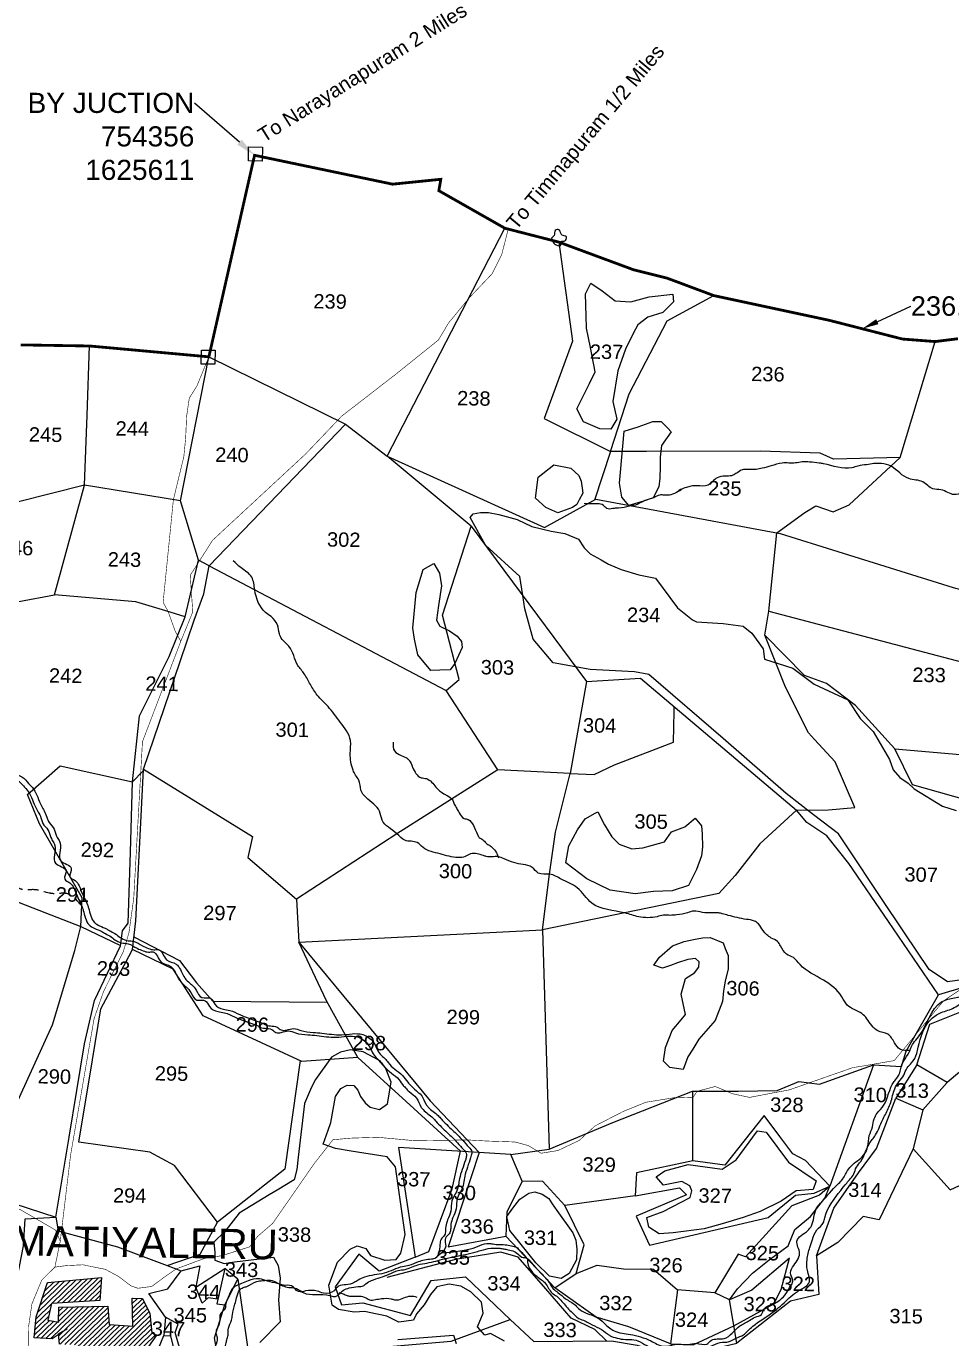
# Model space of a CAD drawing. Header units: feet. Extents: x 744893 to 763303, y 1620064 to 1627037.
# Drawn here: x 753990 to 755602, y 1623541 to 1625827 of the extents above; entities that cross this region are included whole.
import ezdxf
from ezdxf import colors
from ezdxf.entities.mleader import LeaderData, LeaderLine
from ezdxf.enums import TextEntityAlignment as Align
from ezdxf.math import Vec2, Vec3

# ---------------------------------------------------------------- set-up
doc = ezdxf.new("R2010")
doc.units = ezdxf.units.FT
doc.header["$LTSCALE"] = 15
doc.header["$MEASUREMENT"] = 0
doc.linetypes.add('HIDDEN2', pattern=[0.1875, 0.125, -0.0625])
for name, color, linetype in [('CRDS STONES', 7, 'Continuous'), ('HILL', 17, 'Continuous'), ('PLOT', 7, 'Continuous'), ('PLOT NO', 7, 'Continuous'), ('ROADS', 6, 'Continuous'), ('TANKS-STREAM', 4, 'Continuous'), ('VILLAGE', 30, 'Continuous'), ('VILLAGE STONES', 240, 'Continuous')]:
    doc.layers.add(name, color=color, linetype=linetype)
doc.layers.add('VILLAGE BOUNDRY', color=5, linetype='HIDDEN2', lineweight=100)
doc.styles.get("Standard").update_dxf_attribs({"font": 'arial.ttf'})
doc.linetypes.add('DOTS', pattern='A,1e-06,-3,["●",Standard,S=3,R=0,X=-1.25,Y=-1.25],-3', length=6.000001)

msp = doc.modelspace()

# ---------------------------------------------------------------- hatches: boundary and pattern name
at = {"layer": 'VILLAGE'}
h = msp.add_hatch(dxfattribs=at)
h.set_pattern_fill('ANSI31', color=256, scale=48.840673, angle=-0.9054, style=0)
h.set_pattern_definition([(44.09460227, (-7660.5757, 49417.927), (-4.24819309, 4.384621666), [])])
h.paths.add_polyline_path([(754202.5, 1623527.3), (754216.6, 1623547.1), (754208.4, 1623551.2), (754204.8, 1623585.1), (754191.8, 1623610.8), (754174.1, 1623611.5), (754175, 1623563.1), (754134.2, 1623565.9), (754131.9, 1623597.9), (754046.1, 1623595.8), (754045.8, 1623570.1), (754027.2, 1623573.3), (754033.7, 1623602.4), (754117.9, 1623607.6), (754120.6, 1623647.7), (754026.6, 1623638.7), (754006.9, 1623578.9), (754003.5, 1623542.8), (754034.8, 1623540.7), (754045.8, 1623548.2), (754045.7, 1623549.8), (754060.8, 1623558.5), (754045.8, 1623548.2), (754047.6, 1623531.6), (754074.7, 1623530.2), (754075, 1623484.9), (754181.2, 1623477.1)])

# ---------------------------------------------------------------- linework, layer by layer
at = {"layer": 'HILL'}
for points in [[(754973.1, 1625380), (754993.1, 1625366.1), (755015.3, 1625348.8), (755043.1, 1625347.3), (755074.9, 1625356), (755116, 1625360.3), (755117.4, 1625347.1), (755098.6, 1625328.9), (755072.2, 1625320.6), (755055, 1625307.2), (755047.1, 1625292.1), (755033.6, 1625265), (755020.4, 1625227.2), (755011.4, 1625173.8), (755018.5, 1625142.6), (755007.9, 1625125.3), (754988.8, 1625126.2), (754960.5, 1625138.1), (754948.9, 1625160.6), (754970.9, 1625205.1), (754981, 1625225.5), (754972.4, 1625267.8), (754965.6, 1625301.6), (754965.1, 1625322.2), (754964.1, 1625361.1), (754973.1, 1625380)], [(755023.2, 1625031.5), (755029, 1625096), (755031.3, 1625121.7), (755055.7, 1625129.2), (755081.3, 1625138.5), (755095.7, 1625138.9), (755107.2, 1625127.1), (755113.3, 1625120.8), (755096.4, 1625097), (755094, 1625076.4), (755093.8, 1625060.6), (755093.5, 1625040), (755091.9, 1625024.9), (755081.7, 1625005.6), (755064.7, 1624999.8), (755039.4, 1624992.5), (755026.9, 1625006.7), (755023.2, 1625031.5)], [(754876.5, 1625005.2), (754881.6, 1625041.9), (754908.7, 1625063.1), (754938.1, 1625057.5), (754952.1, 1625044.8), (754956.5, 1625035.1), (754958, 1625022.6), (754959, 1625014.2), (754953.1, 1625002.3), (754949, 1624993.9), (754941, 1624988.8), (754915.4, 1624979.6), (754894.6, 1624989.1), (754876.5, 1625005.2)], [(754763.1, 1624971.4), (754767.9, 1624977.9), (754781.1, 1624980), (754794.7, 1624980.2), (754813.1, 1624977), (754844.6, 1624968.3), (754870.5, 1624955.7), (754904, 1624947.8), (754928, 1624943.7), (754951.4, 1624933.7), (754961.8, 1624918.9), (754972.2, 1624908.2), (754991.2, 1624897.7), (755004.2, 1624890.3), (755025.8, 1624880.7), (755056.7, 1624871.5), (755085.8, 1624865.8), (755123.9, 1624814.1), (755150.3, 1624793.5), (755157.4, 1624790), (755204, 1624786.8), (755238.7, 1624782.2), (755253.4, 1624770.2), (755273.3, 1624742.7), (755275.8, 1624725), (755325.2, 1624709.3), (755362.1, 1624681.1), (755421, 1624654.2), (755442.6, 1624621.6), (755465.2, 1624598.6), (755493.3, 1624550.1), (755499.9, 1624532.2), (755511.7, 1624518.6), (755525.8, 1624508.5), (755536.4, 1624499), (755586, 1624468.7), (755609.6, 1624461.2)], [(755620.2, 1624166.2), (755594.3, 1624162.8), (755562.6, 1624184.3), (755519.9, 1624248), (755477.5, 1624311.3), (755420.8, 1624395.9), (755404.4, 1624420.4), (755361.4, 1624453.7), (755313.7, 1624490.7), (755203.5, 1624586.3), (755074.5, 1624698.1), (755049, 1624702.5), (754971.8, 1624706.5), (754907.4, 1624718.6), (754872.7, 1624759.7), (754858.1, 1624812.2), (754854.5, 1624835.5), (754849.3, 1624868.9), (754789.4, 1624923.2), (754763.1, 1624971.4)], [(754663.3, 1624778.9), (754668.9, 1624841.1), (754681.3, 1624881.2), (754699.8, 1624891.6), (754709.3, 1624874.8), (754713, 1624852.6), (754707.8, 1624818), (754704.1, 1624792.6), (754710.3, 1624782.4), (754727.1, 1624774.1), (754740.3, 1624765.1), (754747.9, 1624755.4), (754749.2, 1624744.8), (754736.3, 1624717), (754728.3, 1624706.3), (754710.1, 1624705.6), (754694.4, 1624705), (754671.8, 1624732.4), (754665.7, 1624759.5), (754663.3, 1624778.9)], [(754929.8, 1624370.1), (754935.1, 1624399.6), (754950.2, 1624427.4), (754963.5, 1624446.6), (754980.7, 1624456.5), (754985.2, 1624459.1), (754997, 1624436), (755009.7, 1624415.5), (755022.4, 1624402.3), (755044.6, 1624394.6), (755063.8, 1624396.4), (755080.9, 1624401), (755101.3, 1624406.3), (755113.8, 1624423.7), (755136.7, 1624432.6), (755154.8, 1624447.8), (755166.1, 1624434.2), (755167, 1624420), (755167.8, 1624398.1), (755166, 1624381.9), (755157.5, 1624358.1), (755143.2, 1624330.7), (755115, 1624321.3), (755082.1, 1624320.2), (755050.4, 1624315.9), (755007, 1624322.6), (754966.3, 1624341.9), (754929.8, 1624370.1)], [(755082.9, 1624191.8), (755092.7, 1624205.9), (755115.6, 1624225.6), (755135.5, 1624232.9), (755152, 1624236.3), (755167.7, 1624239.5), (755181.2, 1624239.9), (755203.8, 1624230.8), (755207.3, 1624220.8), (755212.2, 1624208.7), (755212.5, 1624185.4), (755207.5, 1624163.9), (755204.3, 1624146.8), (755202.5, 1624128.2), (755189.6, 1624095.6), (755161.3, 1624063), (755150.8, 1624045.6), (755142.1, 1624031.9), (755133.8, 1624010.1), (755110.8, 1624013.4), (755099.6, 1624024.5), (755103.3, 1624048.2), (755114.7, 1624078), (755130.4, 1624096.7), (755138, 1624105.8), (755130.4, 1624141), (755138.1, 1624168.3), (755154, 1624178.6), (755161.4, 1624188.4), (755161.9, 1624197.5), (755155.5, 1624203.1), (755142.3, 1624201.8), (755123.9, 1624195.5), (755111.8, 1624191.3), (755098.2, 1624186.4), (755082.9, 1624191.8)], [(754822.8, 1623536.6), (754798.1, 1623550.3), (754788.6, 1623547.4), (754775.5, 1623561.8), (754785.8, 1623585.3), (754782.8, 1623604.4), (754764.1, 1623622.7), (754746.8, 1623632.7), (754726.3, 1623636), (754715.4, 1623633.8), (754705.1, 1623631.6), (754694.1, 1623618.1), (754682.6, 1623599.9), (754669.4, 1623584.2), (754664.4, 1623573.4), (754638.9, 1623569.9), (754617.9, 1623580.2), (754586.7, 1623586.7), (754579.5, 1623588.2), (754560.7, 1623587.4), (754533.7, 1623592), (754522.3, 1623599.5), (754516.8, 1623634.2), (754532, 1623674.2), (754553.7, 1623697.1), (754565.9, 1623702.6), (754580.9, 1623698.2), (754589.5, 1623686), (754614.1, 1623677.8), (754634, 1623679.2), (754642.3, 1623690), (754649.5, 1623722.7), (754639.3, 1623795.5), (754633.1, 1623840.7), (754618.3, 1623857.7), (754555.9, 1623867.8), (754528.3, 1623872.3), (754506.6, 1623880.2), (754515.3, 1623904.1), (754520.4, 1623917.9), (754528.6, 1623962.9), (754537.6, 1623976.6), (754548.5, 1623982.9), (754560.4, 1623982), (754567.3, 1623973.8), (754571.9, 1623963.2), (754580.2, 1623951.9), (754588.5, 1623944.4), (754604.7, 1623940.1), (754618.7, 1623950), (754625.4, 1623988.1), (754615.5, 1624012.8), (754604.1, 1624026), (754576.5, 1624040.5), (754554.2, 1624044.3), (754536.9, 1624040.2), (754521.2, 1624031.3), (754493.2, 1623992.5), (754486.6, 1623979.1), (754474.6, 1623950.9), (754463.4, 1623857.2), (754460.9, 1623835.9), (754456.3, 1623817.9), (754426.8, 1623800), (754412.8, 1623791.5), (754360.5, 1623759.7), (754335.7, 1623727.6), (754316.5, 1623709), (754317.9, 1623691.1), (754318.2, 1623677.6), (754334.3, 1623672), (754352.2, 1623674.9), (754396.1, 1623680.2), (754420.3, 1623683.1), (754420.3, 1623683.1), (754428.4, 1623668.8), (754431.8, 1623646.6), (754429.1, 1623608.9), (754431.7, 1623570.5), (754396.5, 1623534.5)], [(755099.6, 1623808.7), (755086.9, 1623823.1), (755102, 1623833.5), (755142.7, 1623844.3), (755202.2, 1623836.2), (755226.4, 1623852.6), (755263.4, 1623903.1), (755278.8, 1623900.8), (755317.3, 1623848.7), (755365.8, 1623815.9), (755360.7, 1623801.2), (755331, 1623798.8), (755305, 1623780.7), (755268.2, 1623762.5), (755238.7, 1623751.9), (755201.7, 1623741.4), (755170.4, 1623732.2), (755116.4, 1623725.4), (755092.3, 1623723.7), (755074.4, 1623735.3), (755070.9, 1623752.4), (755099.3, 1623762.7), (755146, 1623786.9), (755149.3, 1623798.8), (755145.7, 1623807.5), (755131.6, 1623814.9), (755099.6, 1623808.7)], [(754849.4, 1623784.3), (754865.1, 1623794.4), (754875.5, 1623796.9), (754888.4, 1623793), (754899.9, 1623785.5), (754906, 1623776.2), (754913.7, 1623764.4), (754942.1, 1623725.7), (754947.2, 1623712.4), (754948.6, 1623696.8), (754948, 1623678.5), (754935.3, 1623654.5), (754921.6, 1623646.1), (754901.1, 1623650.1), (754877.5, 1623673), (754849.2, 1623707.9), (754831.8, 1623729.4), (754826.7, 1623754.2), (754837.5, 1623768.5), (754849.4, 1623784.3)], [(754636.7, 1623539.4), (754734.2, 1623547.4), (754738.5, 1623532.7)]]:
    msp.add_lwpolyline(points, dxfattribs=at)
at = {"layer": 'PLOT'}
for points in [[(754618.3, 1625078.4), (754823.5, 1625475.4)], [(754917.4, 1625451.3), (754941.2, 1625278.8), (754891.9, 1625143.9), (755007.2, 1625086.7)], [(754258.1, 1625000.6), (754091.2, 1625028), (753917.9, 1624984.5), (753827.5, 1624990.5), (753848.4, 1625056.7), (753772.4, 1625079.5), (753683.5, 1625094.6), (753536.9, 1625125.4), (753391.5, 1625108.9), (753387.6, 1625022.7), (753282.8, 1625087.7), (753112.5, 1625128.8), (752770.3, 1625159.9), (752720, 1625164.4), (752719.5, 1625121.1), (752586.5, 1625134.7), (752516.5, 1625141.9), (752442.5, 1625029.6), (752208.9, 1625044.5), (752060.6, 1625150.8), (752071.3, 1625186.1), (752123.4, 1625230.5), (752171.8, 1625418.5)], [(754307.7, 1625251.4), (754545.6, 1625134.3), (754618.3, 1625078.4), (754892.7, 1624954.4), (754981.7, 1625003.2), (755303.3, 1624943.5), (755604.3, 1624849.4), (755962.5, 1624751.5), (755970.2, 1624678.4), (756055, 1624699.9), (756088, 1624742.5), (756166.9, 1624748.3), (756214.6, 1624962), (756391.5, 1624981), (756380.7, 1625144.6), (756345.7, 1625399.6)], [(755512.2, 1625075.9), (755395.8, 1625073), (755372.8, 1625083.6), (755268.8, 1625087), (755069.9, 1625086.7), (755007.2, 1625086.7), (755040.1, 1625186.9), (755106.4, 1625314), (755187.4, 1625358.1)], [(754095.7, 1625149.9), (754099.9, 1625270.3)], [(755297.4, 1624944.6), (755346.3, 1624980.2), (755365.1, 1624991.6), (755395.2, 1624981.6), (755423.1, 1624993.7), (755512.2, 1625075.9), (755573.2, 1625278)], [(754234.9, 1623668.8), (754292.7, 1623688.5), (754322.8, 1623744.2), (754247.8, 1623843), (754205, 1623866.1), (754081.4, 1623883.3), (754104.7, 1624026.6), (754119.2, 1624115.9), (754168.2, 1624206.8), (754174.8, 1624219), (754180.2, 1624268.7), (754190.1, 1624463.1), (754193.7, 1624533), (754257.7, 1624720.9), (754282.2, 1624792.7), (754298.9, 1624838.5), (754308.3, 1624887.5), (754289.8, 1624897.2), (754258.1, 1625000.6), (754307.7, 1625251.4)], [(754091.2, 1625028), (754095.7, 1625149.9)], [(754545.6, 1625134.3), (754308.3, 1624887.5), (754721.1, 1624669.9), (754743.5, 1624689.2), (754714.6, 1624801.3), (754764.6, 1624956.7)], [(754764.6, 1624956.7), (754618.3, 1625078.4)], [(755007.2, 1625086.7), (754979.4, 1625001.9)], [(754038.5, 1624837), (754091.2, 1625028)], [(753917.9, 1624984.5), (753914.1, 1624813.5), (754038.5, 1624837)], [(754764.6, 1624956.7), (754965.6, 1624685.6), (755059.8, 1624691.4), (755331.5, 1624461.5), (755387.3, 1624462.1), (755433, 1624466.6), (755398.7, 1624545.9), (755363, 1624585), (755352.4, 1624596.3), (755312.5, 1624675.7), (755294.3, 1624721.1), (755276.2, 1624766.4), (755283.1, 1624808.2), (755297.4, 1624944.6)], [(754040.9, 1623752.9), (754064.1, 1623891.9), (754091.2, 1624054.7), (754108.3, 1624130.3), (754153.7, 1624225.6), (754157.1, 1624251.5), (754167.1, 1624264.9), (754171, 1624388.4), (754174.8, 1624511), (754187, 1624626.1), (754238.4, 1624729.4), (754266.7, 1624798.7), (754289.8, 1624897.2)], [(754266.7, 1624798.7), (754232.6, 1624809.1), (754180.5, 1624824.9), (754038.5, 1624837)], [(755283.1, 1624808.2), (755892, 1624647.9), (755970.2, 1624678.4)], [(755728.9, 1624217.5), (755651, 1624472.5), (755533.8, 1624506.1), (755503, 1624568.7), (755434.4, 1624644), (755383.9, 1624682.5), (755345.7, 1624696.4), (755276.2, 1624766.4)], [(754965.6, 1624685.6), (754937.4, 1624525.7), (754811.3, 1624531.8), (754721.1, 1624669.9)], [(755623.6, 1624153.6), (755578.9, 1624139.9), (755491.6, 1624267.8), (755422.8, 1624368.6), (755384.5, 1624416.8), (755349.3, 1624440.3), (755331.5, 1624461.5), (755267.4, 1624402.9), (755224.5, 1624347.7), (755196.2, 1624316.8), (755032.4, 1624282.6), (754889.1, 1624253.1), (754901.4, 1624350.3), (754911.6, 1624423.4), (754937.4, 1624525.7), (754978.7, 1624523.7), (755014.4, 1624540.7), (755117.4, 1624579.9), (755118.2, 1624633.4), (755118.4, 1624641.9)], [(752397.7, 1624607.4), (752486, 1624584.6), (752694.8, 1624513.9), (753000.2, 1624376.6), (753099.6, 1624306.7), (753226.4, 1624217.5), (753370.6, 1624116.1), (753528.2, 1623998.3), (753656.5, 1623902.4), (753699.4, 1623863.8), (754040.9, 1623752.9)], [(755503, 1624568.7), (755810.6, 1624541.6)], [(754074.4, 1624217.3), (754084.7, 1624259.1), (754086.8, 1624309.2), (754012.6, 1624438.1), (753991.6, 1624489.3), (754048.5, 1624538.8), (754174.8, 1624511), (754193.5, 1624530)], [(754193.7, 1624533), (754383.6, 1624415.8), (754375.5, 1624379), (754460.4, 1624306.5)], [(754811.3, 1624531.8), (754635.3, 1624420.7), (754460.4, 1624306.5), (754464.7, 1624231.6), (754889.1, 1624253.1)], [(753405.4, 1624472.4), (753420.5, 1624443.8), (753379, 1624293.1), (753472.3, 1624208.8), (753657.4, 1624119.8), (753723.3, 1624088.1), (753879.7, 1623958), (753962.8, 1623928.9), (754035.2, 1624087.5), (754074.4, 1624217.3)], [(753808.6, 1624284.3), (753903.6, 1624329.6), (754084.7, 1624259.1), (754153.9, 1624226.1)], [(754889.1, 1624253.1), (754900.8, 1623871.1), (755011.5, 1623917.8), (755150.5, 1623972), (755229.7, 1623972), (755298.1, 1623973.4), (755335.8, 1623989.3), (755371.8, 1623984.3), (755465.5, 1624018.3), (755514.3, 1624015), (755522.5, 1624041.8), (755578.9, 1624139.9)], [(754177.2, 1624240.8), (754256.8, 1624200), (754286.4, 1624160.7), (754314.9, 1624129.2), (754513.9, 1624127.4)], [(754833.8, 1623862.1), (754638.1, 1623874.3), (754666.9, 1623683.2), (754691, 1623692.7), (754731.5, 1623802.1), (754745.9, 1623867.6), (754651.2, 1623954.1), (754567.3, 1624030.7), (754512.5, 1624129.8), (754464.7, 1624231.6)], [(754464.7, 1624231.6), (754590.2, 1624079.8), (754693.3, 1623955.2), (754778.8, 1623865.5), (754724.4, 1623700.8), (754824.8, 1623719.9)], [(754567.3, 1624030.7), (754469.7, 1624024.1), (754297.8, 1624103.5), (754245.7, 1624184.6), (754174.8, 1624219)], [(757303.1, 1623263.1), (756919.8, 1623332.2), (756914.7, 1623426.3), (756850.1, 1623480.2), (756566.8, 1623373.8), (756463.4, 1623523.9), (756387.2, 1623613.2), (756140.8, 1623866.7), (755993.2, 1624028.3), (755948.9, 1624072.6), (755934.1, 1624166.2), (755823.8, 1624180), (755594.1, 1623987.4), (755541, 1624018.2), (755563.5, 1624089.2), (755639.1, 1624119.1), (755783.8, 1624176.2), (755823.8, 1624180)], [(754466.9, 1624025.5), (754440, 1623836.5), (754322.8, 1623744.2)], [(755551.8, 1623939.5), (755535, 1623871.9), (755599, 1623800.2), (755801.3, 1623894.1), (755861, 1623951.2), (755993.2, 1624028.3)], [(755465.5, 1624018.3), (755389.8, 1623806.6), (755347, 1623851.7), (755324.9, 1623863.2), (755302.3, 1623893.3), (755274.9, 1623929.6), (755206.4, 1623843.3), (755151, 1623850.8), (755150.9, 1623972)], [(755541, 1624018.2), (755504.3, 1623960.2), (755551.8, 1623939.5), (755594.1, 1623987.4)], [(755535, 1623871.9), (755475.6, 1623748.1), (755447.9, 1623754.1), (755403.3, 1623708.9), (755366.3, 1623685.5), (755396.5, 1623768.5), (755439.7, 1623829.9), (755471, 1623872.4), (755504.3, 1623960.2)], [(755050.7, 1623789.8), (754927.9, 1623772.9), (754889.7, 1623815.1), (754853.4, 1623815.5), (754833.8, 1623862.1), (754900.8, 1623871.1)], [(755151, 1623850.8), (755052.7, 1623829.7), (755050.7, 1623789.8), (755127.4, 1623804.1), (755139.6, 1623791.5), (755052.3, 1623754.5), (755075.6, 1623703.8), (755281.9, 1623752.1), (755329.6, 1623791), (755362.1, 1623794.5), (755389.8, 1623806.6)], [(754853.4, 1623815.5), (754827.1, 1623761.4), (754824.8, 1623719.9), (754910.7, 1623629.9)], [(755389.8, 1623806.6), (755371.4, 1623791.2), (755323.1, 1623772.5), (755272, 1623716), (755242.9, 1623683.4), (755230.1, 1623688.1), (755189.3, 1623621.1)], [(755222.5, 1623563.7), (755292, 1623601.9), (755304.9, 1623627), (755319.2, 1623681.5), (755253.7, 1623625.7), (755214.8, 1623608.5), (755228.8, 1623628), (755255.1, 1623655.1), (755283.7, 1623678.6), (755317, 1623703), (755328.4, 1623731.1), (755355.6, 1623754), (755380.8, 1623785.9), (755389.8, 1623806.6)], [(754947.5, 1623654.5), (754961.6, 1623704.6), (754927.9, 1623772.9)], [(753954, 1623544), (753984.8, 1623702.8), (753987.5, 1623749.8), (754040.9, 1623752.9), (754045.4, 1623729), (754148.8, 1623701.2), (754234.9, 1623668.8), (754259.7, 1623659.4), (754292.2, 1623667.9), (754284.8, 1623630.7), (754335.3, 1623663.3), (754321.7, 1623601.5), (754335.7, 1623599.8), (754358.3, 1623645), (754335.3, 1623663.3)], [(754666.9, 1623683.2), (754604.4, 1623658.8), (754569.2, 1623688.5), (754527.5, 1623631.6), (754538.7, 1623600.1), (754576.1, 1623603.4), (754659, 1623581.5), (754694.9, 1623642.7), (754754.6, 1623648.8), (754832.4, 1623574.3)], [(755001.3, 1623537), (754980.4, 1623557.2), (754938.8, 1623577.1), (754894.5, 1623627.9), (754846.5, 1623683), (754816.1, 1623691.8), (754737.5, 1623678.9), (754617.6, 1623647.4)], [(755366.3, 1623685.5), (755370.2, 1623617.9), (755321.1, 1623606.5), (755227.7, 1623533.2)], [(754232, 1623578.8), (754202.9, 1623620), (754236.5, 1623627.9), (754259.7, 1623659.4)], [(755112.1, 1623532.1), (755039.3, 1623561.9), (754982.7, 1623578.8), (754910.7, 1623629.9), (754947.5, 1623654.5), (754984.1, 1623669.4), (755030.1, 1623662.9), (755082.5, 1623662.1), (755124.3, 1623626)], [(754358.3, 1623645), (754378, 1623506.3), (754729.6, 1623537), (754832.4, 1623574.3), (754873.6, 1623536.3), (755009.2, 1623537.1), (755053.7, 1623529.6), (755120.3, 1623507.7), (755227.7, 1623533.2), (755214.8, 1623608.5), (755189.3, 1623621.1), (755124.3, 1623626), (755112.1, 1623532.1), (755151.4, 1623530.5), (755222.5, 1623563.7)], [(754323.6, 1623610.1), (754306.4, 1623612.1), (754296, 1623603.1), (754284.8, 1623630.7)], [(754323.5, 1623509.6), (754317.8, 1623542.4), (754335.7, 1623599.8)], [(754261.4, 1623509.5), (754248.9, 1623552.1), (754254.2, 1623566.3), (754232, 1623578.8), (754229.3, 1623546.7)], [(754170.8, 1623442.3), (754197.6, 1623469.8), (754229.3, 1623546.7), (754240.7, 1623545.8), (754254.2, 1623491.3), (754296.8, 1623467.1), (754295.4, 1623451.9)]]:
    msp.add_lwpolyline(points, dxfattribs=at)
at = {"layer": 'ROADS', "linetype": 'HIDDEN2', "ltscale": 10, "const_width": 1}
for points in [[(754258.8, 1624755.9), (754279.7, 1624807.2), (754275.2, 1624870.8), (754314.2, 1624931.9), (754476.4, 1625082.3), (754539.1, 1625148.1), (754634, 1625221.6), (754707.8, 1625280.9), (754724.7, 1625309.6), (754760.4, 1625353.2), (754801.1, 1625396), (754818, 1625429.9), (754829.3, 1625473.9)], [(754048.8, 1623710.8), (754066.9, 1623861.5), (754107.8, 1624098.9), (754124.3, 1624146.1), (754158.5, 1624214.9), (754168.5, 1624248.4), (754176.8, 1624308.2), (754192, 1624581), (754258.8, 1624755.9), (754249, 1624773.6), (754236.7, 1624807.8), (754228, 1624823.8), (754245.9, 1625002.6), (754264.1, 1625077.6), (754267.3, 1625110.7), (754268.9, 1625147.6), (754273.6, 1625179.6), (754286.6, 1625200), (754307.7, 1625251.4)], [(755623.6, 1624153.6), (755587.8, 1624129.7), (755501.8, 1624025.5), (755446.5, 1624015.9), (755429.4, 1624013.2), (755318.9, 1623974.5), (755249.7, 1623961.4), (755220.5, 1623967.6), (755189.9, 1623980.4), (755158.2, 1623972), (755150.9, 1623960.8), (755124, 1623961.7), (755069.1, 1623952.9), (755029.8, 1623937), (754980.5, 1623911.7), (754953.2, 1623886.6), (754915.9, 1623868.8), (754886.4, 1623864.1), (754864.6, 1623877.3), (754841.4, 1623883.7), (754793.7, 1623885.3), (754758.1, 1623887.3), (754666.9, 1623885.9), (754601.9, 1623891.9), (754555, 1623890.4), (754523.9, 1623887.6), (754491.7, 1623846.7), (754418.8, 1623741.8), (754392.4, 1623719.1), (754378.8, 1623701.1), (754330.2, 1623685.6), (754300.2, 1623681), (754251, 1623662.7), (754231.2, 1623649.1), (754208.1, 1623632), (754184.2, 1623628.9), (754172.1, 1623633), (754150.5, 1623649.4), (754127.3, 1623661.9), (754088.1, 1623669.8), (754058.9, 1623668.3), (754039.4, 1623665.7), (754016.6, 1623643.3), (753999.4, 1623601.7), (753993.5, 1623561.5), (753992.9, 1623524.6)]]:
    msp.add_lwpolyline(points, dxfattribs=at)
at = {"layer": 'ROADS', "linetype": 'DOTS', "ltscale": 0.5, "const_width": 1}
msp.add_lwpolyline([(754039.4, 1623665.7), (754048.8, 1623710.8), (754040.4, 1623730.4), (753979.8, 1623765.5), (753738.9, 1623845.6), (753686.5, 1623863), (753535.1, 1623983.6), (753412.3, 1624076.3), (753303.7, 1624157.9), (753237.4, 1624204.7), (753009, 1624355.6), (752746.9, 1624481.1), (752512.5, 1624567.9), (752416.3, 1624596.7), (752355.7, 1624606.3), (752310.1, 1624606.7), (752285.5, 1624611.2), (752251.7, 1624622.1), (752190.7, 1624640.2), (752115.9, 1624666.2), (752088.5, 1624674.9), (752062.6, 1624694.7), (752007.5, 1624704.2), (751911.5, 1624705.2)], dxfattribs=at)
at = {"layer": 'ROADS', "linetype": 'HIDDEN2', "ltscale": 10}
msp.add_spline([(754086.2, 1624295.1), (754059.4, 1624316.6), (754038.2, 1624316.2), (754003.3, 1624323.2), (753979.9, 1624324.3), (753963.8, 1624333.6), (753929.2, 1624334.5), (753914.9, 1624341.2), (753890.7, 1624337.6), (753870.5, 1624333.3), (753858.6, 1624334.5), (753840.5, 1624327.3), (753804.6, 1624323.9), (753792.5, 1624315), (753772.1, 1624319.3), (753754.9, 1624307.7), (753733.4, 1624313.8), (753723.3, 1624315.4), (753706.4, 1624312.8), (753683.4, 1624318.9), (753670, 1624314.8), (753651.6, 1624314.8), (753640.1, 1624313.9), (753633.5, 1624309.6)], degree=3, dxfattribs=at)
at = {"layer": 'TANKS-STREAM'}
for points in [[(756636.1, 1624900.2), (756592.5, 1624897.2), (756576.6, 1624893.7), (756573.3, 1624891.7), (756547.3, 1624891), (756519.2, 1624891.5), (756494, 1624906.7), (756476.2, 1624926.1), (756472.7, 1624942), (756459.7, 1624958.2), (756451.8, 1624963.1), (756431.2, 1624969.2), (756416.9, 1624967.9), (756388.2, 1624968.8), (756373, 1624979.7), (756354.1, 1624993.8), (756272.2, 1624997.3), (756263.7, 1624994.7), (756253.6, 1624993.3), (756238.1, 1624988.8), (756222.7, 1624987.4), (756208.3, 1624980.8), (756186.4, 1624972.1), (756164.1, 1624976.2), (756154.4, 1624968.4), (756140.6, 1624966.5), (756115.6, 1624965.3), (756095.9, 1624961.3), (756081, 1624959.4), (756065.6, 1624959.7), (756057.6, 1624957.7), (756038.9, 1624949), (756015.6, 1624948.8), (755994.7, 1624935.4), (755968.7, 1624937.9), (755947.3, 1624931.3), (755929.3, 1624930), (755914.9, 1624929.2), (755906.4, 1624924.6), (755888, 1624925.3), (755879.5, 1624926), (755856.7, 1624926.3), (755817.5, 1624930.1), (755804.2, 1624930.3), (755786.2, 1624935.4), (755771.9, 1624938.3), (755761.9, 1624942.1), (755750.3, 1624946.6), (755722, 1624966.6), (755686.8, 1624991.6), (755667.8, 1624998.3), (755660.5, 1625006.3), (755634.1, 1625018.9), (755606.4, 1625011.4), (755583.2, 1625019.7), (755568.9, 1625021.6), (755551.5, 1625033.5), (755527.2, 1625039.2), (755496.4, 1625060.7), (755479.5, 1625065.7), (755453.5, 1625063.5), (755438.6, 1625061.1), (755427.9, 1625058.1), (755378.7, 1625065.2), (755371.2, 1625066.4), (755354.3, 1625068.2), (755341.6, 1625068.4), (755329.8, 1625066.5), (755306.5, 1625066.3), (755287.3, 1625061.3), (755271.8, 1625057.3), (755261.2, 1625055.4), (755246.8, 1625055.1), (755239.4, 1625055.2), (755229.2, 1625050.1), (755226, 1625048), (755218.5, 1625044.4), (755207.4, 1625043.5), (755193, 1625040.6), (755177.4, 1625028.1), (755158.3, 1625026.8), (755139.6, 1625023.9), (755126.8, 1625018.8), (755129.8, 1625019.6), (755122.3, 1625015), (755100.9, 1625010.5), (755093.5, 1625010.7), (755082.8, 1625006), (755067.3, 1625001), (755050.8, 1624993.3), (755040.7, 1624991.3), (755021.5, 1624987.9), (755019.9, 1624988), (755011.4, 1624987), (755001.3, 1624987.2), (754995, 1624992.6), (754973.3, 1624995.1), (754961.6, 1624995.8)], [(755529.2, 1624043.3), (755512.4, 1624045.1), (755502.2, 1624056.5), (755490.6, 1624071.7), (755473.1, 1624077.3), (755454, 1624098.5), (755445.4, 1624107.3), (755419.9, 1624122.1), (755410.7, 1624136.4), (755378.3, 1624165.7), (755337.7, 1624192.8), (755326, 1624204.9), (755314.2, 1624211), (755303.6, 1624225.2), (755298.3, 1624232.9), (755287.6, 1624239), (755273.2, 1624252.2), (755265.2, 1624263.6), (755258.3, 1624268.6), (755244.3, 1624271.5), (755228.1, 1624274.5), (755212.5, 1624278.5), (755202.2, 1624281.4), (755195.7, 1624282.6), (755184.4, 1624282.8), (755167.6, 1624283.6), (755152.5, 1624286), (755141.6, 1624282.9), (755122.6, 1624279.4), (755111.8, 1624278.5), (755099.9, 1624278.7), (755088.5, 1624276.2), (755056.6, 1624276.1), (755032.4, 1624282.6), (754975, 1624299.7), (754949.5, 1624326.6), (754921.6, 1624341.6), (754901.4, 1624350.3), (754881.7, 1624352), (754871, 1624361.9), (754855.4, 1624367), (754839.2, 1624370.5), (754822, 1624377.2), (754811.8, 1624380.6), (754790.7, 1624381), (754785.9, 1624382.7), (754775.1, 1624385.6), (754763.7, 1624385.7), (754754.5, 1624381), (754742, 1624379.1), (754710.4, 1624385.6), (754680.8, 1624396.9), (754670.7, 1624405.2), (754649.1, 1624409.3), (754635.3, 1624420.7), (754609.6, 1624444.5), (754605, 1624459.7), (754594.9, 1624472.3), (754572.5, 1624496.8), (754569, 1624514.1), (754563.2, 1624522.8), (754559, 1624531.6), (754554, 1624560.3), (754554.4, 1624583), (754536.5, 1624615.1), (754515.3, 1624642.3), (754496.6, 1624662.1), (754484.5, 1624680.7), (754474, 1624699.2), (754462.8, 1624714), (754447.1, 1624747.2), (754435.4, 1624759.3), (754430.7, 1624769.1), (754427.1, 1624784.3), (754416, 1624799), (754406.4, 1624806.2), (754387.6, 1624845.6), (754382.4, 1624867.5), (754363.7, 1624884), (754350.3, 1624896.1)], [(754334.3, 1623511.4), (754335.5, 1623522.6), (754337.3, 1623531.7), (754339.1, 1623539.2), (754341.2, 1623547.2), (754341.9, 1623559.5), (754347.3, 1623573.2), (754348.7, 1623582.9), (754353.2, 1623601.1), (754356.1, 1623612.3), (754361.1, 1623625.5), (754367.6, 1623630.2), (754374, 1623632.1), (754391, 1623640.9), (754401.4, 1623642.3), (754415.3, 1623643), (754426.5, 1623638.4), (754436.1, 1623633.4), (754447.1, 1623630.5), (754458.1, 1623629.3), (754466.2, 1623625.2), (754472.1, 1623621.5), (754518.4, 1623616.2), (754526.2, 1623614.3), (754542.2, 1623625.4), (754552.4, 1623629.4), (754568, 1623631.7), (754576.8, 1623633.1), (754581.3, 1623636.7), (754591, 1623642.3), (754621.8, 1623653.3), (754637.6, 1623659.9), (754649.6, 1623661.8), (754660.6, 1623665.4), (754672, 1623669.7), (754687.7, 1623672.8), (754718.6, 1623680.3), (754776, 1623693.2), (754786.1, 1623696.1), (754803.2, 1623698.9), (754812.8, 1623698.8), (754819.8, 1623697.8), (754826.6, 1623696.6), (754837, 1623694), (754846.6, 1623688.4), (754855.4, 1623682.4), (754861.3, 1623681.6), (754863, 1623674.6), (754887.2, 1623643.7), (754893.9, 1623637.7), (754899.7, 1623628.7), (754905.9, 1623620.5), (754913.7, 1623614.9), (754921, 1623608), (754928.3, 1623599.6), (754945.6, 1623581.7), (754952.5, 1623576.4), (754962.7, 1623572.1), (754971.2, 1623567.4), (754987.9, 1623559.2), (755002.1, 1623549.4), (755006.7, 1623546.3), (755012.3, 1623544), (755026.1, 1623540.5), (755055.3, 1623537.3), (755070.5, 1623529), (755096.4, 1623522.7), (755111.5, 1623520.3), (755126.1, 1623518.5), (755149.7, 1623519.9), (755165.9, 1623521.8), (755175.2, 1623524.9), (755186.2, 1623530), (755202.7, 1623534.8), (755212.5, 1623535.5), (755226.2, 1623542), (755239, 1623547.7), (755246.1, 1623554.2), (755255.2, 1623562.6), (755290.5, 1623587.3), (755316, 1623609.4), (755328, 1623619.7), (755343.9, 1623629.7), (755353, 1623637.6), (755350.5, 1623660.6), (755350, 1623678.6), (755354.7, 1623700.1), (755359.2, 1623713.7), (755366.9, 1623730.4), (755378.5, 1623743.6), (755380.6, 1623751.4), (755408.5, 1623799.4), (755418.9, 1623812.2), (755431.3, 1623828.4), (755435.8, 1623839.7), (755443.4, 1623849.8), (755451.9, 1623866.9), (755458, 1623880.1), (755469.3, 1623896), (755481.1, 1623921.6), (755486.3, 1623931.7), (755495.7, 1623952.3), (755502.7, 1623976.5), (755510, 1623988.5), (755518.4, 1624000.1), (755524.1, 1624012.6), (755532.1, 1624021.4), (755541, 1624038.1), (755543.5, 1624048.7), (755566.7, 1624098.4), (755583.4, 1624109.1), (755606.2, 1624117.7), (755627.6, 1624131.1), (755642.2, 1624135.2), (755664.3, 1624142.3), (755681.3, 1624149.1), (755699, 1624155.8), (755715.9, 1624158.7), (755730.1, 1624163.6), (755741.2, 1624166.5), (755778.6, 1624179.1), (755793.5, 1624180.6), (755806, 1624188), (755810.8, 1624195.8), (755811.9, 1624207), (755816.1, 1624242.6), (755818.5, 1624255.5), (755819, 1624266), (755820.1, 1624278), (755824.9, 1624290.2), (755826, 1624303.2), (755827.3, 1624321.4), (755823, 1624321), (755827.9, 1624337.9), (755830.2, 1624351.1), (755830.4, 1624362.5), (755832.5, 1624376.1), (755834.8, 1624388.7), (755835.3, 1624400.1), (755841.7, 1624407.8), (755842.6, 1624416), (755849.5, 1624419.9), (755855, 1624422), (755856, 1624435.4), (755877.6, 1624459.1), (755887.7, 1624469.7), (755900.5, 1624476.3), (755909.2, 1624482.3), (755917.7, 1624490.8), (755927.3, 1624496.2), (755941.6, 1624501.9), (755965.5, 1624521.1), (755979.5, 1624529.2), (755995, 1624535.4), (756009.9, 1624542.6), (756018.1, 1624548.6), (756028.7, 1624556.2), (756052.4, 1624562.6), (756064.9, 1624577.7), (756082.3, 1624583.9), (756105, 1624592.1), (756118.7, 1624599.6), (756133, 1624605.3), (756149.5, 1624612.4), (756158.5, 1624619), (756167.9, 1624624.8), (756180.9, 1624630.4), (756208.6, 1624649), (756228.1, 1624653), (756238.4, 1624663.3), (756250.5, 1624667.1), (756268.3, 1624669.3), (756300, 1624670.4), (756307.1, 1624668.4), (756317.5, 1624665.1), (756339.4, 1624666.3), (756345, 1624666.3), (756355.2, 1624664.5), (756364.1, 1624665.6), (756372.5, 1624667.4), (756377.5, 1624669.7), (756385.2, 1624670.2), (756391, 1624667.7), (756406.1, 1624667.1)], [(754628.9, 1624580.1), (754630.9, 1624564.8), (754643, 1624557), (754652.9, 1624552.2), (754656.7, 1624548.4), (754662.6, 1624536.8), (754677.6, 1624518.3), (754686.7, 1624516.6), (754703.3, 1624501.8), (754716.8, 1624490.4), (754722.7, 1624487.1), (754732.7, 1624478.9), (754735.3, 1624472.4), (754739.5, 1624464.8), (754743.6, 1624457.3), (754752.6, 1624447.5), (754759.5, 1624445.3), (754768.5, 1624434.9), (754775.7, 1624419.3), (754778.9, 1624414.4), (754786.3, 1624409), (754792.1, 1624403), (754797.9, 1624399.7), (754803.2, 1624394.8), (754810, 1624385), (754812.6, 1624378.6)], [(754848.1, 1623696), (754881.6, 1623660.3), (754890.4, 1623651.1), (754896.9, 1623644.3), (754907.8, 1623628), (754915.9, 1623621.5), (754929.1, 1623610.7), (754946.3, 1623599.3), (754953.9, 1623591.7), (754982.7, 1623578.8), (754995.8, 1623568.9), (755005.9, 1623559.7), (755013.6, 1623554.9), (755042.1, 1623548.6), (755059.7, 1623544.3), (755077.9, 1623537.2), (755099.2, 1623528.2), (755126.3, 1623531.5), (755142.1, 1623530.9), (755156.8, 1623533), (755175, 1623531.6), (755183.5, 1623538.3), (755193.5, 1623540.6), (755205.3, 1623541.4), (755232.8, 1623563.3), (755249.4, 1623572.7), (755259.5, 1623578.7), (755270.4, 1623583.2), (755274.8, 1623592.5), (755292, 1623601.9), (755302.2, 1623608.4), (755314.2, 1623620.9), (755321.2, 1623633.2), (755325.3, 1623640.6), (755321.4, 1623652.2), (755324.6, 1623665.6), (755336.9, 1623689.7), (755332.2, 1623711.1), (755351.4, 1623729.6), (755357.5, 1623737.4), (755366, 1623767.1), (755376.3, 1623780.2), (755402.8, 1623809.6), (755410.4, 1623817.2), (755420.6, 1623833.9), (755429.2, 1623844.2), (755450.6, 1623863.5), (755455.3, 1623874.9), (755458.3, 1623894.8), (755464, 1623910.1), (755466.7, 1623923.9), (755472.3, 1623934.2), (755483, 1623947), (755501.4, 1623988.9), (755506.3, 1623995), (755510.5, 1624002.1), (755513.1, 1624011.7), (755516.1, 1624020.8), (755525.8, 1624036.4), (755535.2, 1624055.8), (755543.8, 1624066.6), (755584.2, 1624127.8), (755631.6, 1624141.1), (755640.7, 1624144.8), (755657.2, 1624147.1), (755666.9, 1624150.4), (755678, 1624155.2), (755717.8, 1624165.2), (755759.2, 1624182.6)], [(754713.4, 1623690.7), (754775.6, 1623701.7), (754792.2, 1623706.9), (754800.3, 1623706.4), (754810.7, 1623705.1), (754823.8, 1623704.7), (754835, 1623702.7), (754843.3, 1623700.5), (754849.7, 1623693.8)], [(754534.2, 1623621.4), (754538.1, 1623620.1), (754545.1, 1623617.7), (754548.6, 1623616.4), (754553.9, 1623615.2), (754562.5, 1623615), (754572.9, 1623614.9), (754583.4, 1623611.2), (754587.5, 1623609), (754597.9, 1623609.2), (754608.5, 1623610.8), (754625.1, 1623610.5), (754631, 1623608.9), (754635.4, 1623608.6), (754659.1, 1623615.3), (754670.1, 1623613.6)]]:
    msp.add_spline(points, degree=3, dxfattribs=at)
for points, knots in [([(753009.2, 1624370.3), (753017.2, 1624368.2), (753027.6, 1624365.3), (753033.1, 1624376.5), (753042, 1624377), (753053.3, 1624373.2), (753065.5, 1624378.5), (753075.2, 1624384.7), (753083.6, 1624384.2), (753094.1, 1624390.1), (753094.7, 1624409.9), (753113.6, 1624416.8), (753129.2, 1624420), (753137.1, 1624424.7), (753145.2, 1624429.3), (753153.7, 1624427.2), (753160.3, 1624435.3), (753171.8, 1624438.8), (753187.4, 1624440.9), (753203.5, 1624436.6), (753218.4, 1624437.4), (753231.6, 1624434.5), (753243.8, 1624437.8), (753253.7, 1624432.3), (753266.6, 1624435.3), (753282, 1624435), (753299.4, 1624441.2), (753311.5, 1624447.2), (753325.1, 1624451.2), (753340.7, 1624453.2), (753348.4, 1624468.8), (753358.7, 1624481), (753367.8, 1624494.4), (753372.2, 1624513.4), (753383.5, 1624527.8), (753390.5, 1624547.4), (753408.9, 1624549), (753420.2, 1624556.7), (753440.6, 1624565.4), (753460.8, 1624573.5), (753480.2, 1624586.4), (753492.6, 1624593.1), (753499.1, 1624604.8), (753511.5, 1624609.1), (753523.1, 1624613.4), (753533.5, 1624620.9), (753544, 1624638.1), (753563.3, 1624652.4), (753591.5, 1624655.8), (753613.5, 1624653.2), (753633.9, 1624654.3), (753647.3, 1624657.3), (753664.6, 1624656.1), (753682.8, 1624658.1), (753702.3, 1624659.4), (753721.7, 1624661), (753738.6, 1624659.8), (753756.4, 1624666.2), (753771.2, 1624660.4), (753788.7, 1624658.6), (753807.3, 1624663), (753826.7, 1624665.3), (753846.2, 1624664.2), (753867.5, 1624660.7), (753883.9, 1624657.7), (753901.8, 1624656.4), (753904.3, 1624645.5), (753912.1, 1624638.8), (753923.7, 1624631.6), (753933.3, 1624621.2), (753935.3, 1624606.4), (753946.4, 1624598.7), (753950.1, 1624582.4), (753950.8, 1624567), (753955.1, 1624552.9), (753961.3, 1624543.2), (753967.5, 1624534.7), (753971.4, 1624524), (753984.4, 1624519.6), (753992.6, 1624508.8), (754007.4, 1624494.2), (754011.7, 1624475.3), (754021.4, 1624460.1), (754025, 1624451.3), (754027.7, 1624440.4), (754038.2, 1624432.6), (754040.1, 1624419.6), (754045.5, 1624411.1), (754053.4, 1624397.6), (754037.2, 1624370.5), (754075.4, 1624365.6), (754060.9, 1624344.8), (754075.9, 1624339.9), (754081.9, 1624330.2), (754087.2, 1624315.1), (754094.5, 1624302.9), (754100.2, 1624284.6), (754102.7, 1624268.5), (754118.2, 1624259.4), (754128.4, 1624255.9), (754137.7, 1624249.9), (754146.8, 1624245.9), (754155.3, 1624237.5), (754166, 1624233.8), (754179.5, 1624234), (754189.9, 1624225.4), (754201.8, 1624221.1), (754211, 1624217.6), (754225.8, 1624221.7), (754229.9, 1624197.3), (754248.2, 1624197), (754256.6, 1624187.8), (754260, 1624179), (754264.7, 1624170.6), (754270.6, 1624163.5), (754278.5, 1624157.5), (754286.8, 1624148), (754292.9, 1624131.1), (754312.2, 1624138), (754317.4, 1624120.7), (754330.8, 1624114.5), (754346.8, 1624113.5), (754367.8, 1624101.5), (754387.7, 1624095.8), (754402.2, 1624090.5), (754409.4, 1624084.1), (754423.4, 1624088.4), (754433.3, 1624077.4), (754444.3, 1624078.4), (754455.4, 1624083.2), (754470.6, 1624075.9), (754487.3, 1624074.9), (754511, 1624073.1), (754539.4, 1624067.6), (754571.8, 1624076.6), (754597.1, 1624058.9), (754601.9, 1624038.8), (754614.4, 1624029.9), (754621.4, 1624019.9), (754631.6, 1624009.8), (754645.5, 1624000.9), (754652.5, 1623989.5), (754659.8, 1623981.9), (754667.2, 1623973.5), (754680.4, 1623965.7), (754683.8, 1623951.9), (754693.2, 1623939.8), (754704.2, 1623933.6), (754716.7, 1623918.7), (754731.5, 1623905), (754748.4, 1623889), (754758.8, 1623876.4), (754767, 1623867.9), (754763.9, 1623856.6), (754759.8, 1623844.2), (754754.3, 1623829.1), (754752.2, 1623814.4), (754749.1, 1623799.5), (754737.8, 1623785.8), (754740.4, 1623767.4), (754733.1, 1623753.5), (754729.3, 1623742), (754729.1, 1623733.1), (754728.5, 1623724.5), (754720, 1623719.4), (754718.4, 1623706.7), (754723.4, 1623698.7), (754709.6, 1623687.4), (754704.8, 1623683.5)], [0, 0, 0, 0, 20.976554, 27.327187, 33.749802, 45.633262, 63.89999, 71.449219, 80.310902, 88.89036, 105.420759, 132.776111, 140.375668, 155.019428, 160.388674, 168.548089, 178.759625, 188.88176, 205.079451, 226.554631, 238.964568, 250.603598, 267.691652, 275.1537, 283.330806, 306.817166, 322.761355, 339.278624, 347.99166, 366.731956, 383.459383, 397.589784, 416.461896, 432.171919, 456.338054, 473.351854, 489.959726, 506.927882, 515.530852, 557.832637, 573.256935, 587.392268, 600.296002, 611.917076, 626.112498, 638.690755, 650.224238, 687.741355, 706.712713, 736.347482, 755.644075, 769.318257, 778.155374, 808.376806, 825.601754, 838.120752, 868.092483, 876.76241, 894.872484, 914.260361, 930.214215, 953.017249, 974.186696, 990.128732, 1018.707806, 1028.881587, 1038.51055, 1048.822096, 1059.846163, 1080.85294, 1089.265763, 1104.014682, 1118.525059, 1138.415826, 1151.898827, 1163.025761, 1173.539234, 1184.666167, 1195.612375, 1212.634839, 1225.738352, 1258.914257, 1269.040909, 1280.956066, 1288.334843, 1302.851842, 1317.739557, 1326.554741, 1333.889033, 1365.190677, 1388.72825, 1403.299043, 1414.695133, 1426.365544, 1438.280699, 1463.710548, 1469.472247, 1497.415774, 1508.239327, 1522.941234, 1530.45041, 1542.034435, 1553.423623, 1566.448535, 1575.699499, 1593.680498, 1605.282066, 1615.014901, 1623.443323, 1646.580925, 1665.355331, 1672.057834, 1683.63461, 1694.260675, 1701.496556, 1711.580913, 1724.510338, 1741.361468, 1756.683934, 1769.54969, 1787.190232, 1799.004319, 1818.306652, 1859.720565, 1863.312486, 1865.135636, 1888.849466, 1897.547763, 1907.03189, 1920.127539, 1933.309028, 1955.75039, 1971.473685, 2006.220979, 2044.537844, 2067.092673, 2092.595235, 2103.950192, 2113.005018, 2129.763557, 2147.736324, 2162.766141, 2170.246165, 2180.042129, 2197.363407, 2214.643162, 2221.133218, 2244.196037, 2252.191326, 2280.553348, 2306.337946, 2322.596125, 2332.777736, 2338.761496, 2356.282892, 2374.153125, 2387.451492, 2402.122323, 2420.377178, 2438.653602, 2455.249112, 2467.713169, 2475.23611, 2483.025596, 2492.594173, 2502.599584, 2517.697893, 2525.620873, 2525.620873, 2525.620873, 2525.620873]), ([(753894.2, 1624645.7), (753894.7, 1624644.6), (753896.6, 1624640), (753902.9, 1624634.6), (753914.5, 1624627.5), (753924.1, 1624617), (753926.1, 1624602.2), (753937.2, 1624594.5), (753941.3, 1624578.5), (753939.7, 1624562.7), (753949.1, 1624552), (753960, 1624544.4), (753955.8, 1624530.9), (753962.7, 1624520), (753975, 1624515.4), (753983.5, 1624504.7), (753998.2, 1624490), (754002.5, 1624471.2), (754012.2, 1624456), (754015.9, 1624447.1), (754018.6, 1624436.2), (754029, 1624428.5), (754030.9, 1624415.5), (754036.3, 1624407), (754044.2, 1624393.4), (754028, 1624366.3), (754066.2, 1624361.4), (754051.8, 1624340.7), (754066.7, 1624335.8), (754072.8, 1624326.1), (754078, 1624310.9), (754085.3, 1624298.7), (754091, 1624280.4), (754093.5, 1624264.4), (754109.1, 1624255.2), (754119.2, 1624251.7), (754128.5, 1624245.8), (754137.7, 1624241.7), (754146.2, 1624233.4), (754156.9, 1624229.6), (754170.3, 1624229.9), (754180.7, 1624221.3), (754192.7, 1624217), (754201.8, 1624213.5), (754216.6, 1624217.5), (754220.8, 1624193.1), (754239, 1624192.8), (754247.4, 1624183.6), (754250.9, 1624174.8), (754255.6, 1624166.4), (754261.4, 1624159.4), (754269.4, 1624153.3), (754277.6, 1624143.8), (754283.8, 1624126.9), (754303, 1624133.9), (754308.3, 1624116.6), (754321.7, 1624110.4), (754337.6, 1624109.4), (754358.6, 1624097.3), (754378.6, 1624091.7), (754393, 1624086.3), (754400.2, 1624080), (754414.2, 1624084.3), (754424.1, 1624073.2), (754435.1, 1624074.2), (754446.2, 1624079), (754461.5, 1624071.7), (754478.1, 1624070.8), (754501.8, 1624069), (754530.3, 1624063.4), (754562.6, 1624072.4), (754587.9, 1624054.8), (754592.8, 1624034.7), (754605.3, 1624025.7), (754612.3, 1624015.8), (754622.5, 1624005.7), (754636.3, 1623996.7), (754643.4, 1623985.3), (754650.7, 1623977.7), (754658.1, 1623969.3), (754671.3, 1623961.6), (754674.6, 1623947.7), (754684.1, 1623935.6), (754695.1, 1623929.5), (754707.6, 1623914.6), (754722.3, 1623900.9), (754739.2, 1623884.9), (754749.6, 1623872.3), (754757.8, 1623863.7), (754754.8, 1623852.5), (754750.6, 1623840.1), (754745.1, 1623825), (754743, 1623810.2), (754739.9, 1623795.3), (754728.6, 1623781.7), (754731.2, 1623763.3), (754723.9, 1623749.4), (754720.1, 1623737.9), (754720, 1623728.9), (754719.4, 1623720.3), (754710.6, 1623715.2), (754710.4, 1623702.9), (754709, 1623692.1), (754704.4, 1623680.6), (754689.7, 1623678.8), (754673.9, 1623676.9), (754658.5, 1623667.9), (754637.4, 1623666.2), (754613.7, 1623651.8), (754585.5, 1623652.3), (754568.8, 1623643.8), (754559, 1623637.5), (754547.5, 1623634.1), (754533.1, 1623634.9), (754525.4, 1623621.1), (754509.3, 1623618.1), (754494, 1623625.9), (754479.1, 1623625.5), (754461.8, 1623620.2), (754453.4, 1623636.6), (754438.3, 1623632.4), (754425.4, 1623638.8), (754410.7, 1623639.6), (754394.3, 1623648.1), (754378, 1623642.5), (754362.6, 1623636.3), (754346.4, 1623630), (754342.6, 1623613.7), (754336, 1623603.4), (754337.7, 1623591.5), (754324.2, 1623585.1), (754329.4, 1623567.3), (754317.2, 1623554.9), (754324, 1623540.7), (754319.9, 1623530.5), (754315.7, 1623520.2), (754314.4, 1623514.2), (754313.5, 1623510.5)], [1034.753323, 1034.753323, 1034.753323, 1034.753323, 1038.51055, 1048.822096, 1059.846163, 1080.85294, 1089.265763, 1104.014682, 1118.525059, 1138.415826, 1149.37759, 1161.090174, 1175.168166, 1186.2951, 1197.241308, 1214.263772, 1227.367284, 1260.54319, 1270.669842, 1282.584998, 1289.963776, 1304.480774, 1319.36849, 1328.183674, 1335.517965, 1366.81961, 1390.357183, 1404.927976, 1416.324065, 1427.994476, 1439.909632, 1465.339481, 1471.10118, 1499.044707, 1509.86826, 1524.570167, 1532.079343, 1543.663367, 1555.052556, 1568.077468, 1577.328432, 1595.30943, 1606.910999, 1616.643833, 1625.072256, 1648.209857, 1666.984264, 1673.686767, 1685.263543, 1695.889607, 1703.125489, 1713.209845, 1726.139271, 1742.9904, 1758.312867, 1771.178623, 1788.819165, 1800.633252, 1819.935584, 1861.349498, 1864.941419, 1866.764568, 1890.478399, 1899.176696, 1908.660822, 1921.756471, 1934.937961, 1957.379323, 1973.102618, 2007.849911, 2046.166777, 2068.721606, 2094.224167, 2105.579125, 2114.633951, 2131.392489, 2149.365257, 2164.395074, 2171.875098, 2181.671062, 2198.992339, 2216.272094, 2222.76215, 2245.824969, 2253.820259, 2282.182281, 2307.966879, 2324.225057, 2334.406669, 2340.390429, 2357.911825, 2375.782057, 2389.080424, 2403.751256, 2422.006111, 2440.282534, 2456.878045, 2469.342102, 2476.865043, 2484.654529, 2494.223105, 2504.228517, 2519.326825, 2529.769747, 2537.73584, 2561.63219, 2579.447156, 2590.964555, 2625.584569, 2661.785538, 2674.017684, 2682.52305, 2697.40599, 2710.783226, 2722.386303, 2741.583337, 2753.811572, 2774.238888, 2787.052723, 2802.906812, 2817.51727, 2828.451291, 2846.47229, 2861.941754, 2882.625196, 2895.362563, 2914.89256, 2930.809379, 2943.349844, 2951.891337, 2964.100306, 2979.418231, 2999.563753, 3008.178134, 3023.907195, 3030.775293, 3042.572675, 3042.572675, 3042.572675, 3042.572675])]:
    msp.add_open_spline(points, degree=3, knots=knots, dxfattribs=at)
at = {"layer": 'VILLAGE'}
for points in [[(754034.8, 1623540.7), (754003.5, 1623542.8), (754006.9, 1623578.9), (754026.6, 1623638.7), (754120.6, 1623647.7), (754117.9, 1623607.6), (754033.7, 1623602.4), (754027.2, 1623573.3), (754045.8, 1623570.1), (754046.1, 1623595.8), (754131.9, 1623597.9), (754134.2, 1623565.9), (754175, 1623563.1), (754174.1, 1623611.5), (754191.8, 1623610.8), (754204.8, 1623585.1), (754208.4, 1623551.2), (754216.6, 1623547.1), (754202.5, 1623527.3)], [(754047.6, 1623531.6), (754045.7, 1623549.8), (754060.8, 1623558.5), (754034.8, 1623540.7)]]:
    msp.add_lwpolyline(points, dxfattribs=at)
at = {"layer": 'VILLAGE BOUNDRY', "lineweight": -2, "ltscale": 15, "const_width": 4.88}
msp.add_lwpolyline([(753979.7, 1625272.2), (754099.9, 1625270.3), (754307.7, 1625251.4), (754387.3, 1625602.5), (754627.7, 1625552.2), (754711.8, 1625560.7), (754708.4, 1625540.8), (754823.5, 1625475.4), (754917.4, 1625451.3), (755047.5, 1625403.1), (755106, 1625388.5), (755187.4, 1625358.1), (755389.1, 1625314.9), (755516.1, 1625282.4), (755573.2, 1625278), (755612.8, 1625283)], dxfattribs=at)
msp.add_lwpolyline([(753979.7, 1625272.2), (754099.9, 1625270.3), (754307.7, 1625251.4), (754387.3, 1625602.5), (754627.7, 1625552.2), (754711.8, 1625560.7), (754708.4, 1625540.8), (754823.5, 1625475.4), (754917.4, 1625451.3), (755047.5, 1625403.1), (755106, 1625388.5), (755187.4, 1625358.1), (755389.1, 1625314.9), (755516.1, 1625282.4), (755573.2, 1625278), (755612.8, 1625283)], dxfattribs=at)
at = {"layer": 'VILLAGE STONES'}
for points in [[(754376.9, 1625617.1), (754400.9, 1625616.7), (754400.5, 1625592.3), (754376.5, 1625592.7)], [(754294.7, 1625263.3), (754318.6, 1625262.9), (754318.2, 1625238.5), (754294.3, 1625238.9)]]:
    msp.add_lwpolyline(points, close=True, dxfattribs=at)
msp.add_spline([(754904.6, 1625458.4), (754909.1, 1625462.8), (754911.2, 1625471.5), (754918, 1625472.4), (754922.8, 1625463.5), (754930.5, 1625460.5), (754927, 1625452.7), (754922.6, 1625452.8), (754920, 1625445), (754913.7, 1625446.1), (754907.4, 1625451.1), (754904.6, 1625458.4)], degree=3, dxfattribs=at)

# ---------------------------------------------------------------- texts
at = {"layer": 'PLOT NO'}
for s, rotation, p in [('To Narayanapuram 2 Miles ', 32.1505, (754403.5, 1625624.1)), ('To Timmapuram 1/2 Miles ', 50.1332, (754843.1, 1625470.9))]:
    msp.add_text(s, height=25, rotation=rotation, dxfattribs=at).set_placement(p)
for s, p in [('239', (754518.9, 1625347.9)), ('237', (755000.6, 1625260.2)), ('236', (755281.7, 1625221.3)), ('238', (754769.4, 1625179.1)), ('245', (754023.3, 1625115.9)), ('244', (754174.3, 1625126.4)), ('240', (754347.9, 1625080.6)), ('235', (755206.7, 1625022.3)), ('302', (754542.7, 1624933)), ('246', (753972.7, 1624918.5)), ('243', (754160.7, 1624898.3)), ('234', (755065.2, 1624801.9)), ('242', (754058.3, 1624696)), ('303', (754810.5, 1624710.5)), ('233', (755562.5, 1624697.3)), ('241', (754226.2, 1624681.9)), ('304', (754988.6, 1624609.2)), ('301', (754452.9, 1624601.8)), ('305', (755078.2, 1624441.9)), ('292', (754113.4, 1624392.6)), ('300', (754737.4, 1624355.6)), ('307', (755548.7, 1624349.5)), ('291', (754070.1, 1624314.7)), ('297', (754327, 1624282.6)), ('293', (754141.7, 1624185.9)), ('306', (755238.3, 1624151.4)), ('299', (754751, 1624101.3)), ('296', (754383.4, 1624088.2)), ('298', (754587.3, 1624056.2)), ('290', (754038.5, 1623997.8)), ('295', (754242.7, 1624003)), ('310', (755460, 1623965.9)), ('313', (755533.1, 1623973.3)), ('328', (755314.7, 1623948.6)), ('329', (754987.7, 1623844.3)), ('337', (754664.6, 1623818.9)), ('294', (754169.8, 1623790.4)), ('330', (754744, 1623795.2)), ('327', (755189.8, 1623790.2)), ('314', (755450.8, 1623800.2)), ('336', (754775, 1623736.7)), ('338', (754456.9, 1623722.4)), ('331', (754885.6, 1623716.8)), ('325', (755272, 1623690.2)), ('335', (754733.6, 1623682.7)), ('326', (755104.1, 1623669.3)), ('343', (754364.7, 1623661.3)), ('344', (754298.6, 1623622.6)), ('334', (754822, 1623637.3)), ('322', (755334.5, 1623636.6)), ('332', (755017, 1623603.1)), ('323', (755268.4, 1623601.2)), ('345', (754275.4, 1623582.2)), ('324', (755148.8, 1623574.1)), ('315', (755522.5, 1623580.2)), ('347', (754237.4, 1623558.2)), ('333', (754919.6, 1623556.4))]:
    msp.add_text(s, height=25, rotation=359.0946, dxfattribs=at).set_placement(p, align=Align.MIDDLE_CENTER)
at = {"layer": 'VILLAGE'}
msp.add_text('PADAMATIYALERU', height=52, rotation=359.0946, dxfattribs=at).set_placement((753765.7, 1623689.5))

# ---------------------------------------------------------------- leaders
at = {"layer": 'CRDS STONES', "color": 1}
ml = msp.add_multileader_mtext('Standard', dxfattribs=at)
ml.set_content('BY JUCTION\\P754356\\P1625611', color=1)
ml.set_leader_properties()
ml.build(insert=Vec2(0, 0))
ml.multileader.update_dxf_attribs({"dogleg_length": 0.36, "arrow_head_size": 35})
ctx = ml.context
ctx.base_point, ctx.char_height, ctx.arrow_head_size, ctx.landing_gap_size, ctx.plane_origin = Vec3(753999.3, 1625693.5), 35, 35, 0.09, Vec3(754528, 1625730.2)
ctx.text_align_type = 2
notes = []
notes.append((ctx, [(1, (1, 1, 0), (754282.6, 1625693.5), (-1, 0), 1.396927018504357e-11, [(0, [(754387.3, 1625602.5)], 0, [])])]))
ctx.mtext.insert, ctx.mtext.alignment, ctx.mtext.flow_direction = Vec3(754282.5, 1625711.3), 3, 5
at = {"layer": 'VILLAGE STONES', "color": 1}
ml = msp.add_multileader_mtext('Standard', dxfattribs=at)
ml.set_content('236.775', color=1)
ml.set_leader_properties()
ml.build(insert=Vec2(0, 0))
ml.multileader.update_dxf_attribs({"dogleg_length": 0.36, "arrow_head_size": 29.1})
ctx = ml.context
ctx.base_point, ctx.char_height, ctx.arrow_head_size, ctx.landing_gap_size, ctx.plane_origin, ctx.plane_x_axis, ctx.plane_y_axis = Vec3(755530.6, 1625339.7), 33.9, 29.1, 0.0872, Vec3(755142.2, 1625250.3), Vec3(1, -0.000721), Vec3(0.000721, 1)
notes.append((ctx, [(0, (1, 1, 0), (755530.6, 1625339.7), (1, -0.000721), 1.354571079431283e-11, [(0, [(755445.9, 1625300.4)], 0, [])])]))
ctx.mtext.insert, ctx.mtext.text_direction, ctx.mtext.rotation, ctx.mtext.flow_direction = Vec3(755530.7, 1625356.9), Vec3(1, -0.000721), 6.282465, 5
for ctx, leaders in notes:
    for number, flags, end, landing, length, lines in leaders:
        leader = LeaderData()
        leader.index, (leader.has_last_leader_line, leader.has_dogleg_vector, leader.attachment_direction) = number, flags
        leader.last_leader_point, leader.dogleg_vector, leader.dogleg_length = Vec3(end), Vec3(landing), length
        for number, points, colour, breaks in lines:
            line = LeaderLine()
            line.index, line.vertices, line.color, line.breaks = number, Vec3.list(points), colors.encode_raw_color(colour), breaks
            leader.lines.append(line)
        ctx.leaders.append(leader)

doc.saveas('drawing.dxf')
